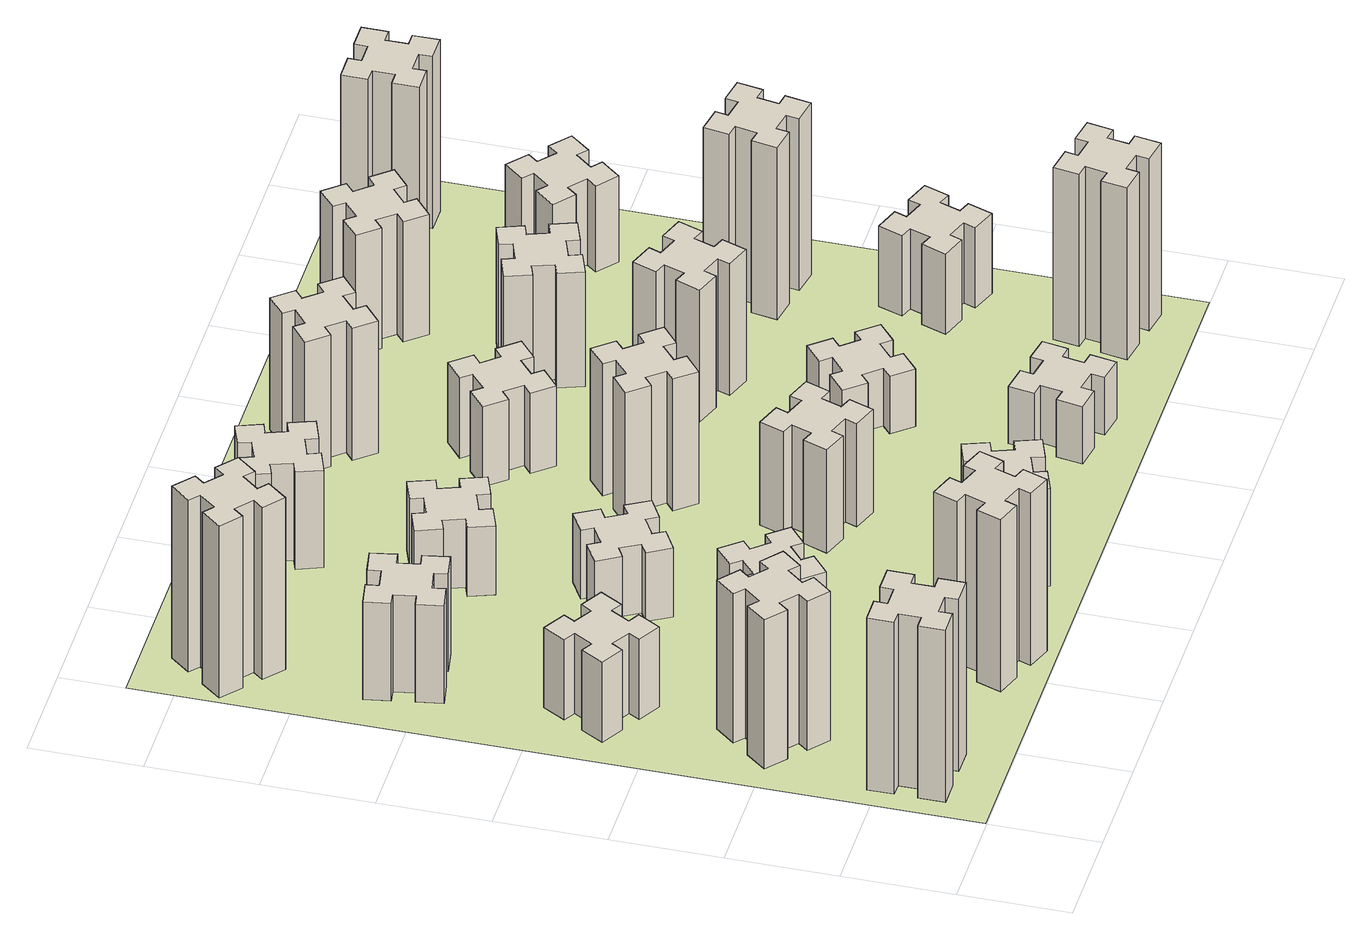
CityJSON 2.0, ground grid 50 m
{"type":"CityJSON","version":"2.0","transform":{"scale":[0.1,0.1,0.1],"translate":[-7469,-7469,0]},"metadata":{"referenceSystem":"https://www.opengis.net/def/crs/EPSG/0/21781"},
"CityObjects":{
"building1":{"type":"Building","attributes":{"class":"1000","function":"1000","usage":"1000","yearOfConstruction":2016,"roofType":"1000","measuredHeight":90,"storeysAboveGround":30,"storeysBelowGround":0},"geometry":[{"type":"Solid","lod":"1","boundaries":[[[[0,1,2,3,4,5,6,7,8,9,10,11,12,13,14,15,16,17,18,19]],[[17,16,20,21]],[[16,15,22,20]],[[15,14,23,22]],[[14,13,24,23]],[[13,12,25,24]],[[12,11,26,25]],[[11,10,27,26]],[[10,9,28,27]],[[9,8,29,28]],[[8,7,30,29]],[[7,6,31,30]],[[6,5,32,31]],[[5,4,33,32]],[[4,3,34,33]],[[3,2,35,34]],[[2,1,36,35]],[[1,0,37,36]],[[0,19,38,37]],[[19,18,39,38]],[[18,17,21,39]],[[24,25,26,27,28,29,30,31,32,33,34,35,36,37,38,39,21,20,22,23]]]]}]},
"building2":{"type":"Building","attributes":{"class":"1000","function":"1000","usage":"1000","yearOfConstruction":2016,"roofType":"1000","measuredHeight":78,"storeysAboveGround":30,"storeysBelowGround":0},"geometry":[{"type":"Solid","lod":"1","boundaries":[[[[40,41,42,43,44,45,46,47,48,49,50,51,52,53,54,55,56,57,58,59]],[[57,56,60,61]],[[56,55,62,60]],[[55,54,63,62]],[[54,53,64,63]],[[53,52,65,64]],[[52,51,66,65]],[[51,50,67,66]],[[50,49,68,67]],[[49,48,69,68]],[[48,47,70,69]],[[47,46,71,70]],[[46,45,72,71]],[[45,44,73,72]],[[44,43,74,73]],[[43,42,75,74]],[[42,41,76,75]],[[41,40,77,76]],[[40,59,78,77]],[[59,58,79,78]],[[58,57,61,79]],[[64,65,66,67,68,69,70,71,72,73,74,75,76,77,78,79,61,60,62,63]]]]}]},
"building3":{"type":"Building","attributes":{"class":"1000","function":"1000","usage":"1000","yearOfConstruction":2016,"roofType":"1000","measuredHeight":42,"storeysAboveGround":30,"storeysBelowGround":0},"geometry":[{"type":"Solid","lod":"1","boundaries":[[[[80,81,82,83,84,85,86,87,88,89,90,91,92,93,94,95,96,97,98,99]],[[97,96,100,101]],[[96,95,102,100]],[[95,94,103,102]],[[94,93,104,103]],[[93,92,105,104]],[[92,91,106,105]],[[91,90,107,106]],[[90,89,108,107]],[[89,88,109,108]],[[88,87,110,109]],[[87,86,111,110]],[[86,85,112,111]],[[85,84,113,112]],[[84,83,114,113]],[[83,82,115,114]],[[82,81,116,115]],[[81,80,117,116]],[[80,99,118,117]],[[99,98,119,118]],[[98,97,101,119]],[[104,105,106,107,108,109,110,111,112,113,114,115,116,117,118,119,101,100,102,103]]]]}]},
"building4":{"type":"Building","attributes":{"class":"1000","function":"1000","usage":"1000","yearOfConstruction":2016,"roofType":"1000","measuredHeight":51,"storeysAboveGround":30,"storeysBelowGround":0},"geometry":[{"type":"Solid","lod":"1","boundaries":[[[[120,121,122,123,124,125,126,127,128,129,130,131,132,133,134,135,136,137,138,139]],[[137,136,140,141]],[[136,135,142,140]],[[135,134,143,142]],[[134,133,144,143]],[[133,132,145,144]],[[132,131,146,145]],[[131,130,147,146]],[[130,129,148,147]],[[129,128,149,148]],[[128,127,150,149]],[[127,126,151,150]],[[126,125,152,151]],[[125,124,153,152]],[[124,123,154,153]],[[123,122,155,154]],[[122,121,156,155]],[[121,120,157,156]],[[120,139,158,157]],[[139,138,159,158]],[[138,137,141,159]],[[144,145,146,147,148,149,150,151,152,153,154,155,156,157,158,159,141,140,142,143]]]]}]},
"building5":{"type":"Building","attributes":{"class":"1000","function":"1000","usage":"1000","yearOfConstruction":2016,"roofType":"1000","measuredHeight":90,"storeysAboveGround":30,"storeysBelowGround":0},"geometry":[{"type":"Solid","lod":"1","boundaries":[[[[160,161,162,163,164,165,166,167,168,169,170,171,172,173,174,175,176,177,178,179]],[[177,176,180,181]],[[176,175,182,180]],[[175,174,183,182]],[[174,173,184,183]],[[173,172,185,184]],[[172,171,186,185]],[[171,170,187,186]],[[170,169,188,187]],[[169,168,189,188]],[[168,167,190,189]],[[167,166,191,190]],[[166,165,192,191]],[[165,164,193,192]],[[164,163,194,193]],[[163,162,195,194]],[[162,161,196,195]],[[161,160,197,196]],[[160,179,198,197]],[[179,178,199,198]],[[178,177,181,199]],[[184,185,186,187,188,189,190,191,192,193,194,195,196,197,198,199,181,180,182,183]]]]}]},
"building6":{"type":"Building","attributes":{"class":"1000","function":"1000","usage":"1000","yearOfConstruction":2016,"roofType":"1000","measuredHeight":90,"storeysAboveGround":30,"storeysBelowGround":0},"geometry":[{"type":"Solid","lod":"1","boundaries":[[[[200,201,202,203,204,205,206,207,208,209,210,211,212,213,214,215,216,217,218,219]],[[217,216,220,221]],[[216,215,222,220]],[[215,214,223,222]],[[214,213,224,223]],[[213,212,225,224]],[[212,211,226,225]],[[211,210,227,226]],[[210,209,228,227]],[[209,208,229,228]],[[208,207,230,229]],[[207,206,231,230]],[[206,205,232,231]],[[205,204,233,232]],[[204,203,234,233]],[[203,202,235,234]],[[202,201,236,235]],[[201,200,237,236]],[[200,219,238,237]],[[219,218,239,238]],[[218,217,221,239]],[[224,225,226,227,228,229,230,231,232,233,234,235,236,237,238,239,221,220,222,223]]]]}]},
"building7":{"type":"Building","attributes":{"class":"1000","function":"1000","usage":"1000","yearOfConstruction":2016,"roofType":"1000","measuredHeight":33,"storeysAboveGround":30,"storeysBelowGround":0},"geometry":[{"type":"Solid","lod":"1","boundaries":[[[[240,241,242,243,244,245,246,247,248,249,250,251,252,253,254,255,256,257,258,259]],[[257,256,260,261]],[[256,255,262,260]],[[255,254,263,262]],[[254,253,264,263]],[[253,252,265,264]],[[252,251,266,265]],[[251,250,267,266]],[[250,249,268,267]],[[249,248,269,268]],[[248,247,270,269]],[[247,246,271,270]],[[246,245,272,271]],[[245,244,273,272]],[[244,243,274,273]],[[243,242,275,274]],[[242,241,276,275]],[[241,240,277,276]],[[240,259,278,277]],[[259,258,279,278]],[[258,257,261,279]],[[264,265,266,267,268,269,270,271,272,273,274,275,276,277,278,279,261,260,262,263]]]]}]},
"building8":{"type":"Building","attributes":{"class":"1000","function":"1000","usage":"1000","yearOfConstruction":2016,"roofType":"1000","measuredHeight":36,"storeysAboveGround":30,"storeysBelowGround":0},"geometry":[{"type":"Solid","lod":"1","boundaries":[[[[280,281,282,283,284,285,286,287,288,289,290,291,292,293,294,295,296,297,298,299]],[[297,296,300,301]],[[296,295,302,300]],[[295,294,303,302]],[[294,293,304,303]],[[293,292,305,304]],[[292,291,306,305]],[[291,290,307,306]],[[290,289,308,307]],[[289,288,309,308]],[[288,287,310,309]],[[287,286,311,310]],[[286,285,312,311]],[[285,284,313,312]],[[284,283,314,313]],[[283,282,315,314]],[[282,281,316,315]],[[281,280,317,316]],[[280,299,318,317]],[[299,298,319,318]],[[298,297,301,319]],[[304,305,306,307,308,309,310,311,312,313,314,315,316,317,318,319,301,300,302,303]]]]}]},
"building9":{"type":"Building","attributes":{"class":"1000","function":"1000","usage":"1000","yearOfConstruction":2016,"roofType":"1000","measuredHeight":51,"storeysAboveGround":30,"storeysBelowGround":0},"geometry":[{"type":"Solid","lod":"1","boundaries":[[[[320,321,322,323,324,325,326,327,328,329,330,331,332,333,334,335,336,337,338,339]],[[337,336,340,341]],[[336,335,342,340]],[[335,334,343,342]],[[334,333,344,343]],[[333,332,345,344]],[[332,331,346,345]],[[331,330,347,346]],[[330,329,348,347]],[[329,328,349,348]],[[328,327,350,349]],[[327,326,351,350]],[[326,325,352,351]],[[325,324,353,352]],[[324,323,354,353]],[[323,322,355,354]],[[322,321,356,355]],[[321,320,357,356]],[[320,339,358,357]],[[339,338,359,358]],[[338,337,341,359]],[[344,345,346,347,348,349,350,351,352,353,354,355,356,357,358,359,341,340,342,343]]]]}]},
"building10":{"type":"Building","attributes":{"class":"1000","function":"1000","usage":"1000","yearOfConstruction":2016,"roofType":"1000","measuredHeight":36,"storeysAboveGround":30,"storeysBelowGround":0},"geometry":[{"type":"Solid","lod":"1","boundaries":[[[[360,361,362,363,364,365,366,367,368,369,370,371,372,373,374,375,376,377,378,379]],[[377,376,380,381]],[[376,375,382,380]],[[375,374,383,382]],[[374,373,384,383]],[[373,372,385,384]],[[372,371,386,385]],[[371,370,387,386]],[[370,369,388,387]],[[369,368,389,388]],[[368,367,390,389]],[[367,366,391,390]],[[366,365,392,391]],[[365,364,393,392]],[[364,363,394,393]],[[363,362,395,394]],[[362,361,396,395]],[[361,360,397,396]],[[360,379,398,397]],[[379,378,399,398]],[[378,377,381,399]],[[384,385,386,387,388,389,390,391,392,393,394,395,396,397,398,399,381,380,382,383]]]]}]},
"building11":{"type":"Building","attributes":{"class":"1000","function":"1000","usage":"1000","yearOfConstruction":2016,"roofType":"1000","measuredHeight":51,"storeysAboveGround":30,"storeysBelowGround":0},"geometry":[{"type":"Solid","lod":"1","boundaries":[[[[400,401,402,403,404,405,406,407,408,409,410,411,412,413,414,415,416,417,418,419]],[[417,416,420,421]],[[416,415,422,420]],[[415,414,423,422]],[[414,413,424,423]],[[413,412,425,424]],[[412,411,426,425]],[[411,410,427,426]],[[410,409,428,427]],[[409,408,429,428]],[[408,407,430,429]],[[407,406,431,430]],[[406,405,432,431]],[[405,404,433,432]],[[404,403,434,433]],[[403,402,435,434]],[[402,401,436,435]],[[401,400,437,436]],[[400,419,438,437]],[[419,418,439,438]],[[418,417,421,439]],[[424,425,426,427,428,429,430,431,432,433,434,435,436,437,438,439,421,420,422,423]]]]}]},
"building12":{"type":"Building","attributes":{"class":"1000","function":"1000","usage":"1000","yearOfConstruction":2016,"roofType":"1000","measuredHeight":54,"storeysAboveGround":30,"storeysBelowGround":0},"geometry":[{"type":"Solid","lod":"1","boundaries":[[[[440,441,442,443,444,445,446,447,448,449,450,451,452,453,454,455,456,457,458,459]],[[457,456,460,461]],[[456,455,462,460]],[[455,454,463,462]],[[454,453,464,463]],[[453,452,465,464]],[[452,451,466,465]],[[451,450,467,466]],[[450,449,468,467]],[[449,448,469,468]],[[448,447,470,469]],[[447,446,471,470]],[[446,445,472,471]],[[445,444,473,472]],[[444,443,474,473]],[[443,442,475,474]],[[442,441,476,475]],[[441,440,477,476]],[[440,459,478,477]],[[459,458,479,478]],[[458,457,461,479]],[[464,465,466,467,468,469,470,471,472,473,474,475,476,477,478,479,461,460,462,463]]]]}]},
"building13":{"type":"Building","attributes":{"class":"1000","function":"1000","usage":"1000","yearOfConstruction":2016,"roofType":"1000","measuredHeight":69,"storeysAboveGround":30,"storeysBelowGround":0},"geometry":[{"type":"Solid","lod":"1","boundaries":[[[[480,481,482,483,484,485,486,487,488,489,490,491,492,493,494,495,496,497,498,499]],[[497,496,500,501]],[[496,495,502,500]],[[495,494,503,502]],[[494,493,504,503]],[[493,492,505,504]],[[492,491,506,505]],[[491,490,507,506]],[[490,489,508,507]],[[489,488,509,508]],[[488,487,510,509]],[[487,486,511,510]],[[486,485,512,511]],[[485,484,513,512]],[[484,483,514,513]],[[483,482,515,514]],[[482,481,516,515]],[[481,480,517,516]],[[480,499,518,517]],[[499,498,519,518]],[[498,497,501,519]],[[504,505,506,507,508,509,510,511,512,513,514,515,516,517,518,519,501,500,502,503]]]]}]},
"building14":{"type":"Building","attributes":{"class":"1000","function":"1000","usage":"1000","yearOfConstruction":2016,"roofType":"1000","measuredHeight":42,"storeysAboveGround":30,"storeysBelowGround":0},"geometry":[{"type":"Solid","lod":"1","boundaries":[[[[520,521,522,523,524,525,526,527,528,529,530,531,532,533,534,535,536,537,538,539]],[[537,536,540,541]],[[536,535,542,540]],[[535,534,543,542]],[[534,533,544,543]],[[533,532,545,544]],[[532,531,546,545]],[[531,530,547,546]],[[530,529,548,547]],[[529,528,549,548]],[[528,527,550,549]],[[527,526,551,550]],[[526,525,552,551]],[[525,524,553,552]],[[524,523,554,553]],[[523,522,555,554]],[[522,521,556,555]],[[521,520,557,556]],[[520,539,558,557]],[[539,538,559,558]],[[538,537,541,559]],[[544,545,546,547,548,549,550,551,552,553,554,555,556,557,558,559,541,540,542,543]]]]}]},
"building15":{"type":"Building","attributes":{"class":"1000","function":"1000","usage":"1000","yearOfConstruction":2016,"roofType":"1000","measuredHeight":30,"storeysAboveGround":30,"storeysBelowGround":0},"geometry":[{"type":"Solid","lod":"1","boundaries":[[[[560,561,562,563,564,565,566,567,568,569,570,571,572,573,574,575,576,577,578,579]],[[577,576,580,581]],[[576,575,582,580]],[[575,574,583,582]],[[574,573,584,583]],[[573,572,585,584]],[[572,571,586,585]],[[571,570,587,586]],[[570,569,588,587]],[[569,568,589,588]],[[568,567,590,589]],[[567,566,591,590]],[[566,565,592,591]],[[565,564,593,592]],[[564,563,594,593]],[[563,562,595,594]],[[562,561,596,595]],[[561,560,597,596]],[[560,579,598,597]],[[579,578,599,598]],[[578,577,581,599]],[[584,585,586,587,588,589,590,591,592,593,594,595,596,597,598,599,581,580,582,583]]]]}]},
"building16":{"type":"Building","attributes":{"class":"1000","function":"1000","usage":"1000","yearOfConstruction":2016,"roofType":"1000","measuredHeight":69,"storeysAboveGround":30,"storeysBelowGround":0},"geometry":[{"type":"Solid","lod":"1","boundaries":[[[[600,601,602,603,604,605,606,607,608,609,610,611,612,613,614,615,616,617,618,619]],[[617,616,620,621]],[[616,615,622,620]],[[615,614,623,622]],[[614,613,624,623]],[[613,612,625,624]],[[612,611,626,625]],[[611,610,627,626]],[[610,609,628,627]],[[609,608,629,628]],[[608,607,630,629]],[[607,606,631,630]],[[606,605,632,631]],[[605,604,633,632]],[[604,603,634,633]],[[603,602,635,634]],[[602,601,636,635]],[[601,600,637,636]],[[600,619,638,637]],[[619,618,639,638]],[[618,617,621,639]],[[624,625,626,627,628,629,630,631,632,633,634,635,636,637,638,639,621,620,622,623]]]]}]},
"building17":{"type":"Building","attributes":{"class":"1000","function":"1000","usage":"1000","yearOfConstruction":2016,"roofType":"1000","measuredHeight":30,"storeysAboveGround":30,"storeysBelowGround":0},"geometry":[{"type":"Solid","lod":"1","boundaries":[[[[640,641,642,643,644,645,646,647,648,649,650,651,652,653,654,655,656,657,658,659]],[[657,656,660,661]],[[656,655,662,660]],[[655,654,663,662]],[[654,653,664,663]],[[653,652,665,664]],[[652,651,666,665]],[[651,650,667,666]],[[650,649,668,667]],[[649,648,669,668]],[[648,647,670,669]],[[647,646,671,670]],[[646,645,672,671]],[[645,644,673,672]],[[644,643,674,673]],[[643,642,675,674]],[[642,641,676,675]],[[641,640,677,676]],[[640,659,678,677]],[[659,658,679,678]],[[658,657,661,679]],[[664,665,666,667,668,669,670,671,672,673,674,675,676,677,678,679,661,660,662,663]]]]}]},
"building18":{"type":"Building","attributes":{"class":"1000","function":"1000","usage":"1000","yearOfConstruction":2016,"roofType":"1000","measuredHeight":69,"storeysAboveGround":30,"storeysBelowGround":0},"geometry":[{"type":"Solid","lod":"1","boundaries":[[[[680,681,682,683,684,685,686,687,688,689,690,691,692,693,694,695,696,697,698,699]],[[697,696,700,701]],[[696,695,702,700]],[[695,694,703,702]],[[694,693,704,703]],[[693,692,705,704]],[[692,691,706,705]],[[691,690,707,706]],[[690,689,708,707]],[[689,688,709,708]],[[688,687,710,709]],[[687,686,711,710]],[[686,685,712,711]],[[685,684,713,712]],[[684,683,714,713]],[[683,682,715,714]],[[682,681,716,715]],[[681,680,717,716]],[[680,699,718,717]],[[699,698,719,718]],[[698,697,701,719]],[[704,705,706,707,708,709,710,711,712,713,714,715,716,717,718,719,701,700,702,703]]]]}]},
"building19":{"type":"Building","attributes":{"class":"1000","function":"1000","usage":"1000","yearOfConstruction":2016,"roofType":"1000","measuredHeight":60,"storeysAboveGround":30,"storeysBelowGround":0},"geometry":[{"type":"Solid","lod":"1","boundaries":[[[[720,721,722,723,724,725,726,727,728,729,730,731,732,733,734,735,736,737,738,739]],[[737,736,740,741]],[[736,735,742,740]],[[735,734,743,742]],[[734,733,744,743]],[[733,732,745,744]],[[732,731,746,745]],[[731,730,747,746]],[[730,729,748,747]],[[729,728,749,748]],[[728,727,750,749]],[[727,726,751,750]],[[726,725,752,751]],[[725,724,753,752]],[[724,723,754,753]],[[723,722,755,754]],[[722,721,756,755]],[[721,720,757,756]],[[720,739,758,757]],[[739,738,759,758]],[[738,737,741,759]],[[744,745,746,747,748,749,750,751,752,753,754,755,756,757,758,759,741,740,742,743]]]]}]},
"building20":{"type":"Building","attributes":{"class":"1000","function":"1000","usage":"1000","yearOfConstruction":2016,"roofType":"1000","measuredHeight":90,"storeysAboveGround":30,"storeysBelowGround":0},"geometry":[{"type":"Solid","lod":"1","boundaries":[[[[760,761,762,763,764,765,766,767,768,769,770,771,772,773,774,775,776,777,778,779]],[[777,776,780,781]],[[776,775,782,780]],[[775,774,783,782]],[[774,773,784,783]],[[773,772,785,784]],[[772,771,786,785]],[[771,770,787,786]],[[770,769,788,787]],[[769,768,789,788]],[[768,767,790,789]],[[767,766,791,790]],[[766,765,792,791]],[[765,764,793,792]],[[764,763,794,793]],[[763,762,795,794]],[[762,761,796,795]],[[761,760,797,796]],[[760,779,798,797]],[[779,778,799,798]],[[778,777,781,799]],[[784,785,786,787,788,789,790,791,792,793,794,795,796,797,798,799,781,780,782,783]]]]}]},
"building21":{"type":"Building","attributes":{"class":"1000","function":"1000","usage":"1000","yearOfConstruction":2016,"roofType":"1000","measuredHeight":63,"storeysAboveGround":30,"storeysBelowGround":0},"geometry":[{"type":"Solid","lod":"1","boundaries":[[[[800,801,802,803,804,805,806,807,808,809,810,811,812,813,814,815,816,817,818,819]],[[817,816,820,821]],[[816,815,822,820]],[[815,814,823,822]],[[814,813,824,823]],[[813,812,825,824]],[[812,811,826,825]],[[811,810,827,826]],[[810,809,828,827]],[[809,808,829,828]],[[808,807,830,829]],[[807,806,831,830]],[[806,805,832,831]],[[805,804,833,832]],[[804,803,834,833]],[[803,802,835,834]],[[802,801,836,835]],[[801,800,837,836]],[[800,819,838,837]],[[819,818,839,838]],[[818,817,821,839]],[[824,825,826,827,828,829,830,831,832,833,834,835,836,837,838,839,821,820,822,823]]]]}]},
"building22":{"type":"Building","attributes":{"class":"1000","function":"1000","usage":"1000","yearOfConstruction":2016,"roofType":"1000","measuredHeight":42,"storeysAboveGround":30,"storeysBelowGround":0},"geometry":[{"type":"Solid","lod":"1","boundaries":[[[[840,841,842,843,844,845,846,847,848,849,850,851,852,853,854,855,856,857,858,859]],[[857,856,860,861]],[[856,855,862,860]],[[855,854,863,862]],[[854,853,864,863]],[[853,852,865,864]],[[852,851,866,865]],[[851,850,867,866]],[[850,849,868,867]],[[849,848,869,868]],[[848,847,870,869]],[[847,846,871,870]],[[846,845,872,871]],[[845,844,873,872]],[[844,843,874,873]],[[843,842,875,874]],[[842,841,876,875]],[[841,840,877,876]],[[840,859,878,877]],[[859,858,879,878]],[[858,857,861,879]],[[864,865,866,867,868,869,870,871,872,873,874,875,876,877,878,879,861,860,862,863]]]]}]},
"building23":{"type":"Building","attributes":{"class":"1000","function":"1000","usage":"1000","yearOfConstruction":2016,"roofType":"1000","measuredHeight":90,"storeysAboveGround":30,"storeysBelowGround":0},"geometry":[{"type":"Solid","lod":"1","boundaries":[[[[880,881,882,883,884,885,886,887,888,889,890,891,892,893,894,895,896,897,898,899]],[[897,896,900,901]],[[896,895,902,900]],[[895,894,903,902]],[[894,893,904,903]],[[893,892,905,904]],[[892,891,906,905]],[[891,890,907,906]],[[890,889,908,907]],[[889,888,909,908]],[[888,887,910,909]],[[887,886,911,910]],[[886,885,912,911]],[[885,884,913,912]],[[884,883,914,913]],[[883,882,915,914]],[[882,881,916,915]],[[881,880,917,916]],[[880,899,918,917]],[[899,898,919,918]],[[898,897,901,919]],[[904,905,906,907,908,909,910,911,912,913,914,915,916,917,918,919,901,900,902,903]]]]}]},
"building24":{"type":"Building","attributes":{"class":"1000","function":"1000","usage":"1000","yearOfConstruction":2016,"roofType":"1000","measuredHeight":45,"storeysAboveGround":30,"storeysBelowGround":0},"geometry":[{"type":"Solid","lod":"1","boundaries":[[[[920,921,922,923,924,925,926,927,928,929,930,931,932,933,934,935,936,937,938,939]],[[937,936,940,941]],[[936,935,942,940]],[[935,934,943,942]],[[934,933,944,943]],[[933,932,945,944]],[[932,931,946,945]],[[931,930,947,946]],[[930,929,948,947]],[[929,928,949,948]],[[928,927,950,949]],[[927,926,951,950]],[[926,925,952,951]],[[925,924,953,952]],[[924,923,954,953]],[[923,922,955,954]],[[922,921,956,955]],[[921,920,957,956]],[[920,939,958,957]],[[939,938,959,958]],[[938,937,941,959]],[[944,945,946,947,948,949,950,951,952,953,954,955,956,957,958,959,941,940,942,943]]]]}]},
"building25":{"type":"Building","attributes":{"class":"1000","function":"1000","usage":"1000","yearOfConstruction":2016,"roofType":"1000","measuredHeight":90,"storeysAboveGround":30,"storeysBelowGround":0},"geometry":[{"type":"Solid","lod":"1","boundaries":[[[[960,961,962,963,964,965,966,967,968,969,970,971,972,973,974,975,976,977,978,979]],[[977,976,980,981]],[[976,975,982,980]],[[975,974,983,982]],[[974,973,984,983]],[[973,972,985,984]],[[972,971,986,985]],[[971,970,987,986]],[[970,969,988,987]],[[969,968,989,988]],[[968,967,990,989]],[[967,966,991,990]],[[966,965,992,991]],[[965,964,993,992]],[[964,963,994,993]],[[963,962,995,994]],[[962,961,996,995]],[[961,960,997,996]],[[960,979,998,997]],[[979,978,999,998]],[[978,977,981,999]],[[984,985,986,987,988,989,990,991,992,993,994,995,996,997,998,999,981,980,982,983]]]]}]},
"landuse1":{"type":"LandUse","attributes":{"name":"plot1","function":"1010"},"geometry":[{"type":"MultiSurface","lod":"1","boundaries":[[[1000,1001,1002,1003]]]}]}
},
"vertices":[
[165,425,0],[165,325,0],[105,325,0],[105,205,0],[225,205,0],[225,265,0],[325,265,0],[325,205,0],[445,205,0],[445,325,0],[385,325,0],[385,425,0],[445,425,0],[445,545,0],[325,545,0],[325,485,0],[225,485,0],[225,545,0],[105,545,0],[105,425,0],[225,485,900],[225,545,900],[325,485,900],[325,545,900],[445,545,900],[445,425,900],[385,425,900],[385,325,900],[445,325,900],[445,205,900],[325,205,900],[325,265,900],[225,265,900],[225,205,900],[105,205,900],[105,325,900],[165,325,900],[165,425,900],[105,425,900],[105,545,900],
[484,1067,0],[408,1132,0],[446,1178,0],[354,1255,0],[277,1163,0],[323,1124,0],[259,1048,0],[213,1086,0],[136,994,0],[228,917,0],[266,963,0],[343,899,0],[304,853,0],[396,776,0],[473,868,0],[427,906,0],[492,983,0],[538,944,0],[615,1036,0],[523,1113,0],[492,983,780],[538,944,780],[427,906,780],[473,868,780],[396,776,780],[304,853,780],[343,899,780],[266,963,780],[228,917,780],[136,994,780],[213,1086,780],[259,1048,780],[323,1124,780],[277,1163,780],[354,1255,780],[446,1178,780],[408,1132,780],[484,1067,780],[523,1113,780],[615,1036,780],
[474,1826,0],[387,1876,0],[417,1928,0],[313,1988,0],[253,1884,0],[305,1854,0],[255,1767,0],[203,1797,0],[143,1693,0],[247,1633,0],[277,1685,0],[364,1635,0],[334,1583,0],[438,1523,0],[498,1627,0],[446,1657,0],[496,1744,0],[548,1714,0],[608,1818,0],[504,1878,0],[496,1744,420],[548,1714,420],[446,1657,420],[498,1627,420],[438,1523,420],[334,1583,420],[364,1635,420],[277,1685,420],[247,1633,420],[143,1693,420],[203,1797,420],[255,1767,420],[305,1854,420],[253,1884,420],[313,1988,420],[417,1928,420],[387,1876,420],[474,1826,420],[504,1878,420],[608,1818,420],
[405,2712,0],[307,2695,0],[297,2754,0],[178,2733,0],[199,2615,0],[258,2625,0],[276,2527,0],[217,2517,0],[237,2398,0],[356,2419,0],[345,2478,0],[444,2496,0],[454,2437,0],[572,2457,0],[551,2576,0],[492,2565,0],[475,2664,0],[534,2674,0],[513,2792,0],[395,2771,0],[475,2664,510],[534,2674,510],[492,2565,510],[551,2576,510],[572,2457,510],[454,2437,510],[444,2496,510],[345,2478,510],[356,2419,510],[237,2398,510],[217,2517,510],[276,2527,510],[258,2625,510],[199,2615,510],[178,2733,510],[297,2754,510],[307,2695,510],[405,2712,510],[395,2771,510],[513,2792,510],
[1029,360,0],[995,266,0],[939,287,0],[897,174,0],[1010,133,0],[1031,189,0],[1125,155,0],[1104,99,0],[1217,57,0],[1258,170,0],[1202,191,0],[1236,285,0],[1292,264,0],[1333,377,0],[1220,418,0],[1200,362,0],[1106,396,0],[1127,452,0],[1014,493,0],[973,380,0],[1106,396,900],[1127,452,900],[1200,362,900],[1220,418,900],[1333,377,900],[1292,264,900],[1236,285,900],[1202,191,900],[1258,170,900],[1217,57,900],[1104,99,900],[1125,155,900],[1031,189,900],[1010,133,900],[897,174,900],[939,287,900],[995,266,900],[1029,360,900],[973,380,900],[1014,493,900],
[384,3387,0],[308,3452,0],[346,3498,0],[254,3575,0],[177,3483,0],[223,3444,0],[159,3368,0],[113,3406,0],[36,3314,0],[128,3237,0],[166,3283,0],[243,3219,0],[204,3173,0],[296,3096,0],[373,3188,0],[327,3226,0],[392,3303,0],[438,3264,0],[515,3356,0],[423,3433,0],[392,3303,900],[438,3264,900],[327,3226,900],[373,3188,900],[296,3096,900],[204,3173,900],[243,3219,900],[166,3283,900],[128,3237,900],[36,3314,900],[113,3406,900],[159,3368,900],[223,3444,900],[177,3483,900],[254,3575,900],[346,3498,900],[308,3452,900],[384,3387,900],[423,3433,900],[515,3356,900],
[1083,1332,0],[1006,1267,0],[968,1313,0],[876,1236,0],[953,1144,0],[999,1183,0],[1063,1106,0],[1017,1068,0],[1094,976,0],[1186,1053,0],[1148,1099,0],[1224,1163,0],[1263,1117,0],[1355,1194,0],[1278,1286,0],[1232,1248,0],[1167,1324,0],[1213,1363,0],[1136,1455,0],[1044,1378,0],[1167,1324,330],[1213,1363,330],[1232,1248,330],[1278,1286,330],[1355,1194,330],[1263,1117,330],[1224,1163,330],[1148,1099,330],[1186,1053,330],[1094,976,330],[1017,1068,330],[1063,1106,330],[999,1183,330],[953,1144,330],[876,1236,330],[968,1313,330],[1006,1267,330],[1083,1332,330],[1044,1378,330],[1136,1455,330],
[1236,1867,0],[1186,1954,0],[1238,1984,0],[1178,2088,0],[1074,2028,0],[1104,1976,0],[1017,1926,0],[987,1978,0],[883,1918,0],[943,1814,0],[995,1844,0],[1045,1757,0],[993,1727,0],[1053,1623,0],[1157,1683,0],[1127,1735,0],[1214,1785,0],[1244,1733,0],[1348,1793,0],[1288,1897,0],[1214,1785,360],[1244,1733,360],[1127,1735,360],[1157,1683,360],[1053,1623,360],[993,1727,360],[1045,1757,360],[995,1844,360],[943,1814,360],[883,1918,360],[987,1978,360],[1017,1926,360],[1104,1976,360],[1074,2028,360],[1178,2088,360],[1238,1984,360],[1186,1954,360],[1236,1867,360],[1288,1897,360],[1348,1793,360],
[1765,496,0],[1671,462,0],[1650,518,0],[1537,477,0],[1579,364,0],[1635,385,0],[1669,291,0],[1613,270,0],[1654,157,0],[1767,199,0],[1746,255,0],[1840,289,0],[1860,233,0],[1973,274,0],[1932,387,0],[1876,366,0],[1842,460,0],[1898,480,0],[1857,593,0],[1744,552,0],[1842,460,510],[1898,480,510],[1876,366,510],[1932,387,510],[1973,274,510],[1860,233,510],[1840,289,510],[1746,255,510],[1767,199,510],[1654,157,510],[1613,270,510],[1669,291,510],[1635,385,510],[1579,364,510],[1537,477,510],[1650,518,510],[1671,462,510],[1765,496,510],[1744,552,510],[1857,593,510],
[1106,2475,0],[1200,2509,0],[1220,2453,0],[1333,2494,0],[1292,2607,0],[1236,2586,0],[1202,2680,0],[1258,2700,0],[1217,2813,0],[1104,2772,0],[1125,2716,0],[1031,2682,0],[1010,2738,0],[897,2697,0],[939,2584,0],[995,2605,0],[1029,2511,0],[973,2490,0],[1014,2377,0],[1127,2419,0],[1029,2511,360],[973,2490,360],[995,2605,360],[939,2584,360],[897,2697,360],[1010,2738,360],[1031,2682,360],[1125,2716,360],[1104,2772,360],[1217,2813,360],[1258,2700,360],[1202,2680,360],[1236,2586,360],[1292,2607,360],[1333,2494,360],[1220,2453,360],[1200,2509,360],[1106,2475,360],[1127,2419,360],[1014,2377,360],
[1125,3456,0],[1031,3422,0],[1010,3478,0],[897,3437,0],[939,3324,0],[995,3345,0],[1029,3251,0],[973,3230,0],[1014,3117,0],[1127,3159,0],[1106,3215,0],[1200,3249,0],[1220,3193,0],[1333,3234,0],[1292,3347,0],[1236,3326,0],[1202,3420,0],[1258,3440,0],[1217,3553,0],[1104,3512,0],[1202,3420,510],[1258,3440,510],[1236,3326,510],[1292,3347,510],[1333,3234,510],[1220,3193,510],[1200,3249,510],[1106,3215,510],[1127,3159,510],[1014,3117,510],[973,3230,510],[1029,3251,510],[995,3345,510],[939,3324,510],[897,3437,510],[1010,3478,510],[1031,3422,510],[1125,3456,510],[1104,3512,510],[1217,3553,510],
[1769,1300,0],[1735,1206,0],[1679,1227,0],[1637,1114,0],[1750,1073,0],[1771,1129,0],[1865,1095,0],[1844,1039,0],[1957,997,0],[1998,1110,0],[1942,1131,0],[1976,1225,0],[2032,1204,0],[2073,1317,0],[1960,1358,0],[1940,1302,0],[1846,1336,0],[1867,1392,0],[1754,1433,0],[1713,1320,0],[1846,1336,540],[1867,1392,540],[1940,1302,540],[1960,1358,540],[2073,1317,540],[2032,1204,540],[1976,1225,540],[1942,1131,540],[1998,1110,540],[1957,997,540],[1844,1039,540],[1865,1095,540],[1771,1129,540],[1750,1073,540],[1637,1114,540],[1679,1227,540],[1735,1206,540],[1769,1300,540],[1713,1320,540],[1754,1433,540],
[1972,1988,0],[1907,2064,0],[1953,2103,0],[1876,2195,0],[1784,2118,0],[1823,2072,0],[1746,2007,0],[1708,2053,0],[1616,1976,0],[1693,1884,0],[1739,1923,0],[1803,1846,0],[1757,1808,0],[1834,1716,0],[1926,1793,0],[1888,1839,0],[1964,1903,0],[2003,1857,0],[2095,1934,0],[2018,2026,0],[1964,1903,690],[2003,1857,690],[1888,1839,690],[1926,1793,690],[1834,1716,690],[1757,1808,690],[1803,1846,690],[1739,1923,690],[1693,1884,690],[1616,1976,690],[1708,2053,690],[1746,2007,690],[1823,2072,690],[1784,2118,690],[1876,2195,690],[1953,2103,690],[1907,2064,690],[1972,1988,690],[2018,2026,690],[2095,1934,690],
[1988,2479,0],[2064,2543,0],[2103,2497,0],[2195,2574,0],[2118,2666,0],[2072,2628,0],[2007,2704,0],[2053,2743,0],[1976,2835,0],[1884,2758,0],[1923,2712,0],[1846,2647,0],[1808,2693,0],[1716,2616,0],[1793,2524,0],[1839,2563,0],[1903,2486,0],[1857,2448,0],[1934,2356,0],[2026,2433,0],[1903,2486,420],[1857,2448,420],[1839,2563,420],[1793,2524,420],[1716,2616,420],[1808,2693,420],[1846,2647,420],[1923,2712,420],[1884,2758,420],[1976,2835,420],[2053,2743,420],[2007,2704,420],[2072,2628,420],[2118,2666,420],[2195,2574,420],[2103,2497,420],[2064,2543,420],[1988,2479,420],[2026,2433,420],[1934,2356,420],
[2596,444,0],[2578,345,0],[2519,356,0],[2498,237,0],[2617,217,0],[2627,276,0],[2725,258,0],[2715,199,0],[2833,178,0],[2854,297,0],[2795,307,0],[2812,405,0],[2871,395,0],[2892,513,0],[2774,534,0],[2764,475,0],[2665,492,0],[2676,551,0],[2557,572,0],[2537,454,0],[2665,492,300],[2676,551,300],[2764,475,300],[2774,534,300],[2892,513,300],[2871,395,300],[2812,405,300],[2795,307,300],[2854,297,300],[2833,178,300],[2715,199,300],[2725,258,300],[2627,276,300],[2617,217,300],[2498,237,300],[2519,356,300],[2578,345,300],[2596,444,300],[2537,454,300],[2557,572,300],
[1888,3219,0],[1964,3283,0],[2003,3237,0],[2095,3314,0],[2018,3406,0],[1972,3368,0],[1907,3444,0],[1953,3483,0],[1876,3575,0],[1784,3498,0],[1823,3452,0],[1746,3387,0],[1708,3433,0],[1616,3356,0],[1693,3264,0],[1739,3303,0],[1803,3226,0],[1757,3188,0],[1834,3096,0],[1926,3173,0],[1803,3226,690],[1757,3188,690],[1739,3303,690],[1693,3264,690],[1616,3356,690],[1708,3433,690],[1746,3387,690],[1823,3452,690],[1784,3498,690],[1876,3575,690],[1953,3483,690],[1907,3444,690],[1972,3368,690],[2018,3406,690],[2095,3314,690],[2003,3237,690],[1964,3283,690],[1888,3219,690],[1926,3173,690],[1834,3096,690],
[2628,1099,0],[2704,1163,0],[2743,1117,0],[2835,1194,0],[2758,1286,0],[2712,1248,0],[2647,1324,0],[2693,1363,0],[2616,1455,0],[2524,1378,0],[2563,1332,0],[2486,1267,0],[2448,1313,0],[2356,1236,0],[2433,1144,0],[2479,1183,0],[2543,1106,0],[2497,1068,0],[2574,976,0],[2666,1053,0],[2543,1106,300],[2497,1068,300],[2479,1183,300],[2433,1144,300],[2356,1236,300],[2448,1313,300],[2486,1267,300],[2563,1332,300],[2524,1378,300],[2616,1455,300],[2693,1363,300],[2647,1324,300],[2712,1248,300],[2758,1286,300],[2835,1194,300],[2743,1117,300],[2704,1163,300],[2628,1099,300],[2666,1053,300],[2574,976,300],
[2682,1871,0],[2716,1965,0],[2772,1944,0],[2813,2057,0],[2700,2098,0],[2680,2042,0],[2586,2076,0],[2607,2132,0],[2494,2173,0],[2453,2060,0],[2509,2040,0],[2475,1946,0],[2419,1967,0],[2377,1854,0],[2490,1813,0],[2511,1869,0],[2605,1835,0],[2584,1779,0],[2697,1737,0],[2738,1850,0],[2605,1835,690],[2584,1779,690],[2511,1869,690],[2490,1813,690],[2377,1854,690],[2419,1967,690],[2475,1946,690],[2509,2040,690],[2453,2060,690],[2494,2173,690],[2607,2132,690],[2586,2076,690],[2680,2042,690],[2700,2098,690],[2813,2057,690],[2772,1944,690],[2716,1965,690],[2682,1871,690],[2738,1850,690],[2697,1737,690],
[2586,2475,0],[2680,2509,0],[2700,2453,0],[2813,2494,0],[2772,2607,0],[2716,2586,0],[2682,2680,0],[2738,2700,0],[2697,2813,0],[2584,2772,0],[2605,2716,0],[2511,2682,0],[2490,2738,0],[2377,2697,0],[2419,2584,0],[2475,2605,0],[2509,2511,0],[2453,2490,0],[2494,2377,0],[2607,2419,0],[2509,2511,600],[2453,2490,600],[2475,2605,600],[2419,2584,600],[2377,2697,600],[2490,2738,600],[2511,2682,600],[2605,2716,600],[2584,2772,600],[2697,2813,600],[2738,2700,600],[2682,2680,600],[2716,2586,600],[2772,2607,600],[2813,2494,600],[2700,2453,600],[2680,2509,600],[2586,2475,600],[2607,2419,600],[2494,2377,600],
[3504,475,0],[3405,492,0],[3416,551,0],[3297,572,0],[3277,454,0],[3336,444,0],[3318,345,0],[3259,356,0],[3238,237,0],[3357,217,0],[3367,276,0],[3465,258,0],[3455,199,0],[3573,178,0],[3594,297,0],[3535,307,0],[3552,405,0],[3611,395,0],[3632,513,0],[3514,534,0],[3552,405,900],[3611,395,900],[3535,307,900],[3594,297,900],[3573,178,900],[3455,199,900],[3465,258,900],[3367,276,900],[3357,217,900],[3238,237,900],[3259,356,900],[3318,345,900],[3336,444,900],[3277,454,900],[3297,572,900],[3416,551,900],[3405,492,900],[3504,475,900],[3514,534,900],[3632,513,900],
[2812,3368,0],[2747,3444,0],[2793,3483,0],[2716,3575,0],[2624,3498,0],[2663,3452,0],[2586,3387,0],[2548,3433,0],[2456,3356,0],[2533,3264,0],[2579,3303,0],[2643,3226,0],[2597,3188,0],[2674,3096,0],[2766,3173,0],[2728,3219,0],[2804,3283,0],[2843,3237,0],[2935,3314,0],[2858,3406,0],[2804,3283,630],[2843,3237,630],[2728,3219,630],[2766,3173,630],[2674,3096,630],[2597,3188,630],[2643,3226,630],[2579,3303,630],[2533,3264,630],[2456,3356,630],[2548,3433,630],[2586,3387,630],[2663,3452,630],[2624,3498,630],[2716,3575,630],[2793,3483,630],[2747,3444,630],[2812,3368,630],[2858,3406,630],[2935,3314,630],
[3351,1029,0],[3445,995,0],[3424,939,0],[3537,897,0],[3578,1010,0],[3522,1031,0],[3556,1125,0],[3612,1104,0],[3653,1217,0],[3540,1258,0],[3520,1202,0],[3426,1236,0],[3447,1292,0],[3334,1333,0],[3293,1220,0],[3349,1200,0],[3315,1106,0],[3259,1127,0],[3217,1014,0],[3330,973,0],[3315,1106,420],[3259,1127,420],[3349,1200,420],[3293,1220,420],[3334,1333,420],[3447,1292,420],[3426,1236,420],[3520,1202,420],[3540,1258,420],[3653,1217,420],[3612,1104,420],[3556,1125,420],[3522,1031,420],[3578,1010,420],[3537,897,420],[3424,939,420],[3445,995,420],[3351,1029,420],[3330,973,420],[3217,1014,420],
[3435,1787,0],[3452,1885,0],[3511,1875,0],[3532,1993,0],[3414,2014,0],[3404,1955,0],[3305,1972,0],[3316,2031,0],[3197,2052,0],[3177,1934,0],[3236,1924,0],[3218,1825,0],[3159,1836,0],[3138,1717,0],[3257,1697,0],[3267,1756,0],[3365,1738,0],[3355,1679,0],[3473,1658,0],[3494,1777,0],[3365,1738,900],[3355,1679,900],[3267,1756,900],[3257,1697,900],[3138,1717,900],[3159,1836,900],[3218,1825,900],[3236,1924,900],[3177,1934,900],[3197,2052,900],[3316,2031,900],[3305,1972,900],[3404,1955,900],[3414,2014,900],[3532,1993,900],[3511,1875,900],[3452,1885,900],[3435,1787,900],[3494,1777,900],[3473,1658,900],
[3444,2747,0],[3368,2812,0],[3406,2858,0],[3314,2935,0],[3237,2843,0],[3283,2804,0],[3219,2728,0],[3173,2766,0],[3096,2674,0],[3188,2597,0],[3226,2643,0],[3303,2579,0],[3264,2533,0],[3356,2456,0],[3433,2548,0],[3387,2586,0],[3452,2663,0],[3498,2624,0],[3575,2716,0],[3483,2793,0],[3452,2663,450],[3498,2624,450],[3387,2586,450],[3433,2548,450],[3356,2456,450],[3264,2533,450],[3303,2579,450],[3226,2643,450],[3188,2597,450],[3096,2674,450],[3173,2766,450],[3219,2728,450],[3283,2804,450],[3237,2843,450],[3314,2935,450],[3406,2858,450],[3368,2812,450],[3444,2747,450],[3483,2793,450],[3575,2716,450],
[3285,3325,0],[3385,3325,0],[3385,3265,0],[3505,3265,0],[3505,3385,0],[3445,3385,0],[3445,3485,0],[3505,3485,0],[3505,3605,0],[3385,3605,0],[3385,3545,0],[3285,3545,0],[3285,3605,0],[3165,3605,0],[3165,3485,0],[3225,3485,0],[3225,3385,0],[3165,3385,0],[3165,3265,0],[3285,3265,0],[3225,3385,900],[3165,3385,900],[3225,3485,900],[3165,3485,900],[3165,3605,900],[3285,3605,900],[3285,3545,900],[3385,3545,900],[3385,3605,900],[3505,3605,900],[3505,3485,900],[3445,3485,900],[3445,3385,900],[3505,3385,900],[3505,3265,900],[3385,3265,900],[3385,3325,900],[3285,3325,900],[3285,3265,900],[3165,3265,900],
[5,3705,0],[3705,3705,0],[3705,5,0],[5,5,0]
]}
